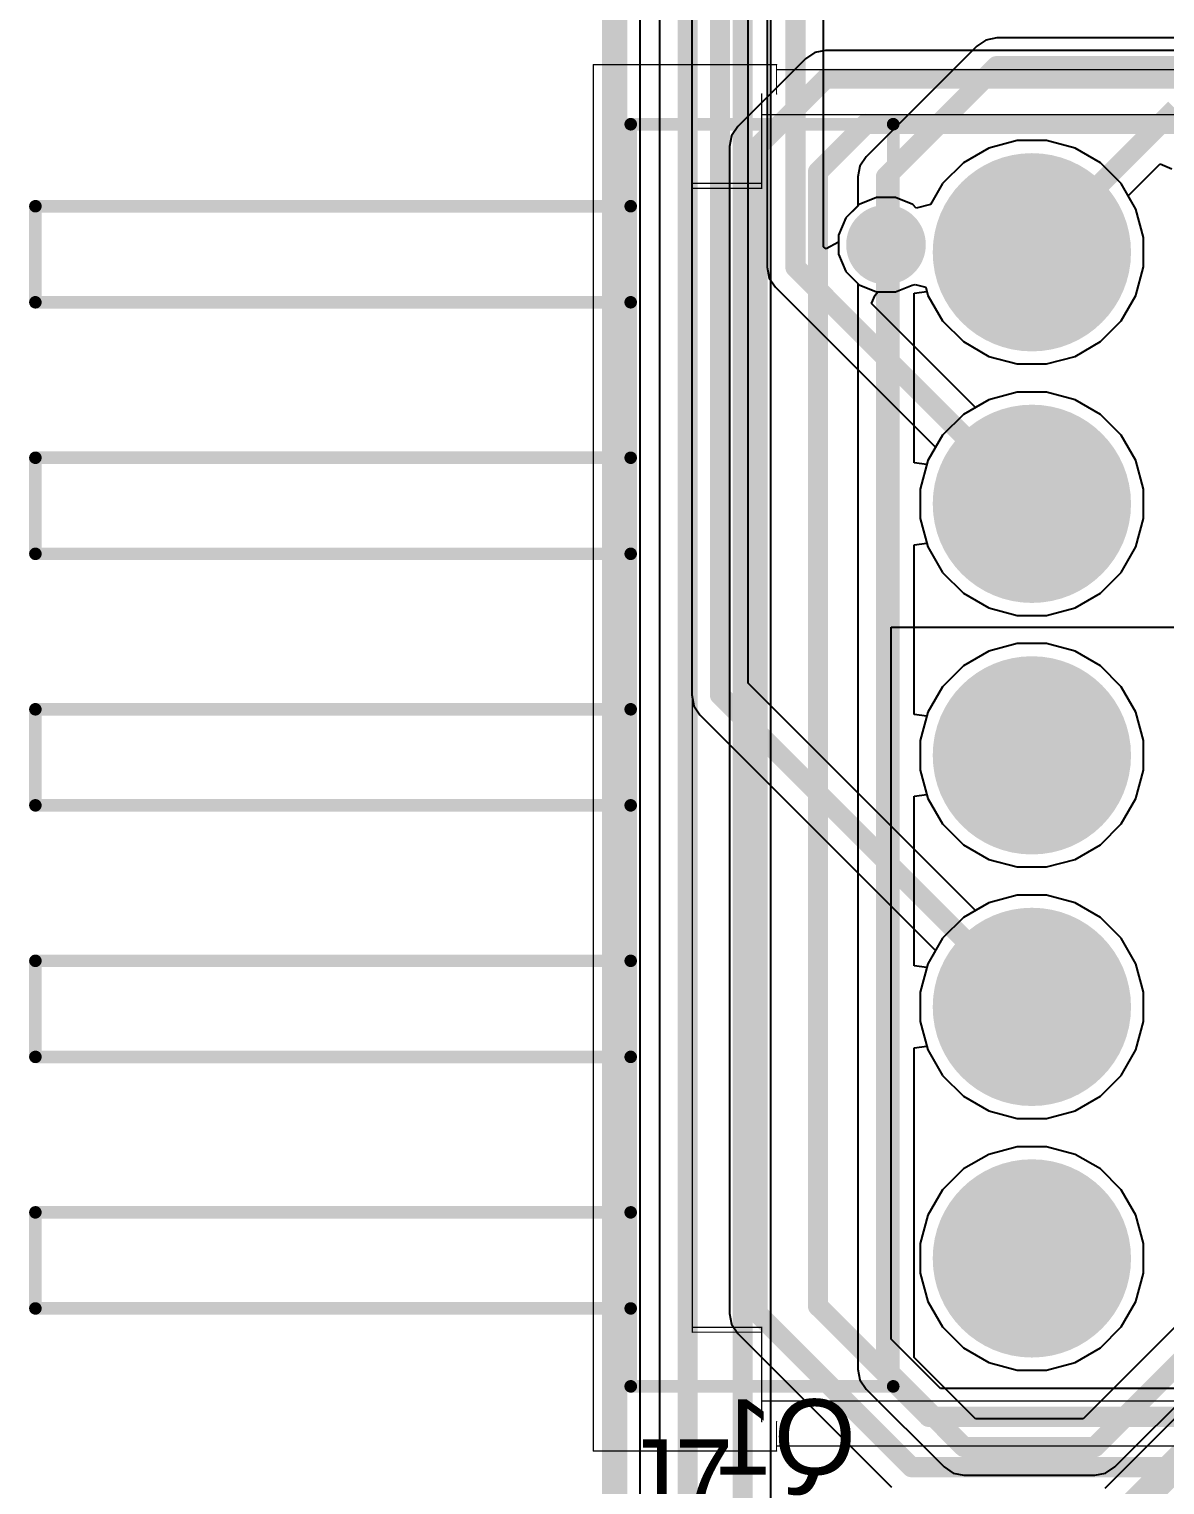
# Model space of a CAD drawing. Header units: inches. Extents: x 90 to 149.8, y 48.7 to 115.2.
# Drawn here: x 90.03 to 101.49, y 68.99 to 83.69 of the extents above; entities that cross this region are included whole.
import ezdxf

# ---------------------------------------------------------------- set-up
doc = ezdxf.new("R2010")
doc.units = ezdxf.units.IN
for name, color, linetype in [('Board_Outline', 56, 'Continuous'), ('Bottom Layer', 5, 'Continuous'), ('Bottom Overlay', 54, 'Continuous'), ('Bottom Solder', 6, 'Continuous'), ('Layer 1', 16, 'Continuous'), ('Layer 2', 76, 'Continuous'), ('Mechanical 2', 216, 'Continuous'), ('Multi-Layer', 9, 'Continuous'), ('Pad Holes', 156, 'Continuous'), ('Top Layer', 1, 'Continuous'), ('Top Overlay', 2, 'Continuous'), ('Top Solder', 216, 'Continuous'), ('Via Holes', 16, 'Continuous')]:
    doc.layers.add(name, color=color, linetype=linetype)
doc.styles.add('Arial', font='', dxfattribs={"height": 0.2})
doc.styles.get('Arial').set_extended_font_data('Arial')

msp = doc.modelspace()

# ---------------------------------------------------------------- hatches: boundary and pattern name
at = {"layer": 'Bottom Layer'}
h = msp.add_hatch(color=5, dxfattribs=at)
edge = h.paths.add_edge_path()
edge.add_arc((100.152, 81.432), 0.95, 0, 360)
h = msp.add_hatch(color=5, dxfattribs=at)
edge = h.paths.add_edge_path()
edge.add_arc((98.679, 81.509), 0.3, 0, 360)
h = msp.add_hatch(color=5, dxfattribs=at)
edge = h.paths.add_edge_path()
edge.add_arc((100.152, 78.892), 0.95, 0, 360)
h = msp.add_hatch(color=5, dxfattribs=at)
edge = h.paths.add_edge_path()
edge.add_arc((100.152, 76.352), 0.95, 0, 360)
h = msp.add_hatch(color=5, dxfattribs=at)
edge = h.paths.add_edge_path()
edge.add_arc((100.152, 73.812), 0.95, 0, 360)
h = msp.add_hatch(color=5, dxfattribs=at)
edge = h.paths.add_edge_path()
edge.add_arc((100.152, 71.272), 0.95, 0, 360)
at = {"layer": 'Bottom Solder'}
h = msp.add_hatch(color=6, dxfattribs=at)
edge = h.paths.add_edge_path()
edge.add_arc((100.152, 81.432), 1.001, 0, 360)
h = msp.add_hatch(color=6, dxfattribs=at)
edge = h.paths.add_edge_path()
edge.add_arc((98.679, 81.509), 0.402, 0, 360)
h = msp.add_hatch(color=6, dxfattribs=at)
edge = h.paths.add_edge_path()
edge.add_arc((100.152, 78.892), 1.001, 0, 360)
h = msp.add_hatch(color=6, dxfattribs=at)
edge = h.paths.add_edge_path()
edge.add_arc((100.152, 76.352), 1.001, 0, 360)
h = msp.add_hatch(color=6, dxfattribs=at)
edge = h.paths.add_edge_path()
edge.add_arc((100.152, 73.812), 1.001, 0, 360)
h = msp.add_hatch(color=6, dxfattribs=at)
edge = h.paths.add_edge_path()
edge.add_arc((100.152, 71.272), 1.001, 0, 360)
at = {"layer": 'Layer 1'}
h = msp.add_hatch(color=16, dxfattribs=at)
edge = h.paths.add_edge_path()
edge.add_arc((100.152, 81.432), 0.95, 0, 360)
h = msp.add_hatch(color=16, dxfattribs=at)
edge = h.paths.add_edge_path()
edge.add_arc((98.679, 81.509), 0.3, 0, 360)
h = msp.add_hatch(color=16, dxfattribs=at)
edge = h.paths.add_edge_path()
edge.add_arc((100.152, 78.892), 0.95, 0, 360)
h = msp.add_hatch(color=16, dxfattribs=at)
edge = h.paths.add_edge_path()
edge.add_arc((100.152, 76.352), 0.95, 0, 360)
h = msp.add_hatch(color=16, dxfattribs=at)
edge = h.paths.add_edge_path()
edge.add_arc((100.152, 73.812), 0.95, 0, 360)
h = msp.add_hatch(color=16, dxfattribs=at)
edge = h.paths.add_edge_path()
edge.add_arc((100.152, 71.272), 0.95, 0, 360)
at = {"layer": 'Layer 2'}
h = msp.add_hatch(color=76, dxfattribs=at)
edge = h.paths.add_edge_path()
edge.add_arc((100.152, 81.432), 0.95, 0, 360)
h = msp.add_hatch(color=76, dxfattribs=at)
edge = h.paths.add_edge_path()
edge.add_arc((98.679, 81.509), 0.3, 0, 360)
h = msp.add_hatch(color=76, dxfattribs=at)
edge = h.paths.add_edge_path()
edge.add_arc((100.152, 78.892), 0.95, 0, 360)
h = msp.add_hatch(color=76, dxfattribs=at)
edge = h.paths.add_edge_path()
edge.add_arc((100.152, 76.352), 0.95, 0, 360)
h = msp.add_hatch(color=76, dxfattribs=at)
edge = h.paths.add_edge_path()
edge.add_arc((100.152, 73.812), 0.95, 0, 360)
h = msp.add_hatch(color=76, dxfattribs=at)
edge = h.paths.add_edge_path()
edge.add_arc((100.152, 71.272), 0.95, 0, 360)
at = {"layer": 'Multi-Layer'}
h = msp.add_hatch(color=9, dxfattribs=at)
edge = h.paths.add_edge_path()
edge.add_arc((100.152, 81.432), 0.95, 0, 360)
h = msp.add_hatch(color=9, dxfattribs=at)
edge = h.paths.add_edge_path()
edge.add_arc((100.152, 78.892), 0.95, 0, 360)
h = msp.add_hatch(color=9, dxfattribs=at)
edge = h.paths.add_edge_path()
edge.add_arc((100.152, 76.352), 0.95, 0, 360)
h = msp.add_hatch(color=9, dxfattribs=at)
edge = h.paths.add_edge_path()
edge.add_arc((100.152, 73.812), 0.95, 0, 360)
h = msp.add_hatch(color=9, dxfattribs=at)
edge = h.paths.add_edge_path()
edge.add_arc((100.152, 71.272), 0.95, 0, 360)
at = {"layer": 'Pad Holes'}
h = msp.add_hatch(color=7, dxfattribs=at)
edge = h.paths.add_edge_path()
edge.add_arc((100.152, 81.432), 0.515, 0, 360)
h = msp.add_hatch(color=7, dxfattribs=at)
edge = h.paths.add_edge_path()
edge.add_arc((100.152, 78.892), 0.515, 0, 360)
h = msp.add_hatch(color=7, dxfattribs=at)
edge = h.paths.add_edge_path()
edge.add_arc((100.152, 76.352), 0.515, 0, 360)
h = msp.add_hatch(color=7, dxfattribs=at)
edge = h.paths.add_edge_path()
edge.add_arc((100.152, 73.812), 0.515, 0, 360)
h = msp.add_hatch(color=7, dxfattribs=at)
edge = h.paths.add_edge_path()
edge.add_arc((100.152, 71.272), 0.515, 0, 360)
at = {"layer": 'Top Layer'}
h = msp.add_hatch(color=1, dxfattribs=at)
edge = h.paths.add_edge_path()
edge.add_arc((100.152, 81.432), 0.95, 0, 360)
h = msp.add_hatch(color=1, dxfattribs=at)
edge = h.paths.add_edge_path()
edge.add_arc((98.679, 81.509), 0.3, 0, 360)
h = msp.add_hatch(color=1, dxfattribs=at)
edge = h.paths.add_edge_path()
edge.add_arc((100.152, 78.892), 0.95, 0, 360)
h = msp.add_hatch(color=1, dxfattribs=at)
edge = h.paths.add_edge_path()
edge.add_arc((100.152, 76.352), 0.95, 0, 360)
h = msp.add_hatch(color=1, dxfattribs=at)
edge = h.paths.add_edge_path()
edge.add_arc((100.152, 73.812), 0.95, 0, 360)
h = msp.add_hatch(color=1, dxfattribs=at)
edge = h.paths.add_edge_path()
edge.add_arc((100.152, 71.272), 0.95, 0, 360)
at = {"layer": 'Top Solder'}
h = msp.add_hatch(color=216, dxfattribs=at)
edge = h.paths.add_edge_path()
edge.add_arc((100.152, 81.432), 1.001, 0, 360)
h = msp.add_hatch(color=216, dxfattribs=at)
edge = h.paths.add_edge_path()
edge.add_arc((98.679, 81.509), 0.402, 0, 360)
h = msp.add_hatch(color=216, dxfattribs=at)
edge = h.paths.add_edge_path()
edge.add_arc((100.152, 78.892), 1.001, 0, 360)
h = msp.add_hatch(color=216, dxfattribs=at)
edge = h.paths.add_edge_path()
edge.add_arc((100.152, 76.352), 1.001, 0, 360)
h = msp.add_hatch(color=216, dxfattribs=at)
edge = h.paths.add_edge_path()
edge.add_arc((100.152, 73.812), 1.001, 0, 360)
h = msp.add_hatch(color=216, dxfattribs=at)
edge = h.paths.add_edge_path()
edge.add_arc((100.152, 71.272), 1.001, 0, 360)
at = {"layer": 'Via Holes'}
h = msp.add_hatch(color=7, dxfattribs=at)
edge = h.paths.add_edge_path()
edge.add_arc((98.679, 81.509), 0.15, 0, 360)

# ---------------------------------------------------------------- linework, layer by layer
at = {"layer": 'Board_Outline', "const_width": 0.254}
msp.add_lwpolyline([(95.939, 48.827), (95.939, 98.827)], dxfattribs=at)
at = {"layer": 'Bottom Layer'}
for p, q in [((96.198, 67.832), (96.198, 98.568)), ((99.717, 82.483), (99.46, 82.335)), ((100.004, 82.56), (99.717, 82.483)), ((100.301, 82.56), (100.004, 82.56)), ((100.588, 82.483), (100.301, 82.56)), ((100.845, 82.335), (100.588, 82.483)), ((99.46, 82.335), (99.25, 82.125)), ((101.055, 82.125), (100.845, 82.335)), ((99.25, 82.125), (99.128, 81.915)), ((101.203, 81.868), (101.055, 82.125)), ((98.408, 81.914), (98.274, 81.779)), ((98.584, 81.986), (98.408, 81.914)), ((98.774, 81.986), (98.584, 81.986)), ((98.95, 81.914), (98.774, 81.986)), ((98.984, 81.879), (98.95, 81.914)), ((99.128, 81.915), (98.984, 81.879)), ((98.274, 81.779), (98.201, 81.604)), ((101.28, 81.581), (101.203, 81.868)), ((98.201, 81.604), (98.201, 81.414)), ((101.28, 81.284), (101.28, 81.581)), ((98.201, 81.414), (98.274, 81.238)), ((98.274, 81.238), (98.408, 81.104)), ((101.203, 80.997), (101.28, 81.284)), ((98.408, 81.104), (98.584, 81.031)), ((98.584, 81.031), (98.774, 81.031)), ((98.774, 81.031), (98.942, 81.1)), ((98.942, 81.1), (98.973, 81.106)), ((98.973, 81.106), (99.08, 81.078)), ((99.08, 81.078), (99.101, 80.997)), ((99.101, 80.997), (99.25, 80.74)), ((101.055, 80.74), (101.203, 80.997)), ((99.25, 80.74), (99.46, 80.53)), ((100.845, 80.53), (101.055, 80.74)), ((99.46, 80.53), (99.717, 80.381)), ((100.588, 80.381), (100.845, 80.53)), ((99.717, 80.381), (100.004, 80.305)), ((100.004, 80.305), (100.301, 80.305)), ((100.301, 80.305), (100.588, 80.381)), ((100.004, 80.02), (99.717, 79.943)), ((100.301, 80.02), (100.004, 80.02)), ((100.588, 79.943), (100.301, 80.02)), ((99.717, 79.943), (99.46, 79.795)), ((100.845, 79.795), (100.588, 79.943)), ((99.46, 79.795), (99.25, 79.585)), ((101.055, 79.585), (100.845, 79.795)), ((99.25, 79.585), (99.101, 79.328)), ((101.203, 79.328), (101.055, 79.585)), ((99.101, 79.328), (99.024, 79.041)), ((101.28, 79.041), (101.203, 79.328)), ((99.024, 79.041), (99.024, 78.744)), ((101.28, 78.744), (101.28, 79.041)), ((99.024, 78.744), (99.101, 78.457)), ((101.203, 78.457), (101.28, 78.744)), ((99.101, 78.457), (99.25, 78.2)), ((101.055, 78.2), (101.203, 78.457)), ((99.25, 78.2), (99.46, 77.99)), ((100.845, 77.99), (101.055, 78.2)), ((99.46, 77.99), (99.717, 77.841)), ((100.588, 77.841), (100.845, 77.99)), ((99.717, 77.841), (100.004, 77.765)), ((100.004, 77.765), (100.301, 77.765)), ((100.301, 77.765), (100.588, 77.841)), ((100.004, 77.48), (99.717, 77.403)), ((100.301, 77.48), (100.004, 77.48)), ((100.588, 77.403), (100.301, 77.48)), ((99.717, 77.403), (99.46, 77.255)), ((100.845, 77.255), (100.588, 77.403)), ((99.46, 77.255), (99.25, 77.045)), ((101.055, 77.045), (100.845, 77.255)), ((99.25, 77.045), (99.101, 76.788)), ((101.203, 76.788), (101.055, 77.045)), ((99.101, 76.788), (99.024, 76.501)), ((101.28, 76.501), (101.203, 76.788)), ((99.024, 76.501), (99.024, 76.204)), ((101.28, 76.204), (101.28, 76.501)), ((99.024, 76.204), (99.101, 75.917)), ((101.203, 75.917), (101.28, 76.204)), ((99.101, 75.917), (99.25, 75.66)), ((101.055, 75.66), (101.203, 75.917)), ((99.25, 75.66), (99.46, 75.45)), ((100.845, 75.45), (101.055, 75.66)), ((99.46, 75.45), (99.717, 75.301)), ((100.588, 75.301), (100.845, 75.45)), ((99.717, 75.301), (100.004, 75.225)), ((100.301, 75.225), (100.588, 75.301)), ((100.004, 75.225), (100.301, 75.225)), ((99.717, 74.863), (99.46, 74.715)), ((100.004, 74.94), (99.717, 74.863)), ((100.301, 74.94), (100.004, 74.94)), ((100.588, 74.863), (100.301, 74.94)), ((100.845, 74.715), (100.588, 74.863)), ((99.46, 74.715), (99.25, 74.505)), ((101.055, 74.505), (100.845, 74.715)), ((99.25, 74.505), (99.101, 74.248)), ((101.203, 74.248), (101.055, 74.505)), ((99.101, 74.248), (99.024, 73.961)), ((101.28, 73.961), (101.203, 74.248)), ((99.024, 73.961), (99.024, 73.664)), ((101.28, 73.664), (101.28, 73.961)), ((99.024, 73.664), (99.101, 73.377)), ((101.203, 73.377), (101.28, 73.664)), ((99.101, 73.377), (99.25, 73.12)), ((101.055, 73.12), (101.203, 73.377)), ((99.25, 73.12), (99.46, 72.91)), ((100.845, 72.91), (101.055, 73.12)), ((99.46, 72.91), (99.717, 72.761)), ((100.588, 72.761), (100.845, 72.91)), ((99.717, 72.761), (100.004, 72.685)), ((100.004, 72.685), (100.301, 72.685)), ((100.301, 72.685), (100.588, 72.761))]:
    msp.add_line(p, q, dxfattribs=at)
at = {"layer": 'Layer 1'}
for p, q in [((96.198, 49.086), (96.198, 90.441)), ((96.392, 85.4), (96.392, 65.471)), ((97.516, 66.323), (97.516, 84.921)), ((99.717, 82.483), (99.46, 82.335)), ((100.004, 82.56), (99.717, 82.483)), ((100.301, 82.56), (100.004, 82.56)), ((100.588, 82.483), (100.301, 82.56)), ((100.845, 82.335), (100.588, 82.483)), ((99.46, 82.335), (99.25, 82.125)), ((101.055, 82.125), (100.845, 82.335)), ((99.25, 82.125), (99.128, 81.915)), ((101.203, 81.868), (101.055, 82.125)), ((98.408, 81.914), (98.274, 81.779)), ((98.584, 81.986), (98.408, 81.914)), ((98.774, 81.986), (98.584, 81.986)), ((98.95, 81.914), (98.774, 81.986)), ((98.984, 81.879), (98.95, 81.914)), ((99.128, 81.915), (98.984, 81.879)), ((98.274, 81.779), (98.201, 81.604)), ((101.28, 81.581), (101.203, 81.868)), ((98.201, 81.604), (98.201, 81.414)), ((101.28, 81.284), (101.28, 81.581)), ((98.201, 81.414), (98.274, 81.238)), ((98.274, 81.238), (98.394, 81.118)), ((101.203, 80.997), (101.28, 81.284)), ((98.394, 81.118), (98.394, 70.155)), ((98.964, 81.019), (99.091, 81.036)), ((98.964, 79.306), (98.964, 81.019)), ((99.091, 81.036), (99.101, 80.997)), ((99.101, 80.997), (99.25, 80.74)), ((101.055, 80.74), (101.203, 80.997)), ((99.25, 80.74), (99.46, 80.53)), ((100.845, 80.53), (101.055, 80.74)), ((99.46, 80.53), (99.717, 80.381)), ((100.588, 80.381), (100.845, 80.53)), ((99.717, 80.381), (100.004, 80.305)), ((100.004, 80.305), (100.301, 80.305)), ((100.301, 80.305), (100.588, 80.381)), ((100.004, 80.02), (99.717, 79.943)), ((100.301, 80.02), (100.004, 80.02)), ((100.588, 79.943), (100.301, 80.02)), ((99.717, 79.943), (99.46, 79.795)), ((100.845, 79.795), (100.588, 79.943)), ((99.46, 79.795), (99.25, 79.585)), ((101.055, 79.585), (100.845, 79.795)), ((99.25, 79.585), (99.101, 79.328)), ((101.203, 79.328), (101.055, 79.585)), ((99.091, 79.289), (98.964, 79.306)), ((99.101, 79.328), (99.091, 79.289)), ((101.28, 79.041), (101.203, 79.328)), ((101.28, 78.744), (101.28, 79.041)), ((101.203, 78.457), (101.28, 78.744)), ((98.964, 78.479), (99.091, 78.496)), ((98.964, 76.766), (98.964, 78.479)), ((99.091, 78.496), (99.101, 78.457)), ((99.101, 78.457), (99.25, 78.2)), ((101.055, 78.2), (101.203, 78.457)), ((99.25, 78.2), (99.46, 77.99)), ((100.845, 77.99), (101.055, 78.2)), ((99.46, 77.99), (99.717, 77.841)), ((100.588, 77.841), (100.845, 77.99)), ((99.717, 77.841), (100.004, 77.765)), ((100.004, 77.765), (100.301, 77.765)), ((100.301, 77.765), (100.588, 77.841)), ((100.004, 77.48), (99.717, 77.403)), ((100.301, 77.48), (100.004, 77.48)), ((100.588, 77.403), (100.301, 77.48)), ((99.717, 77.403), (99.46, 77.255)), ((100.845, 77.255), (100.588, 77.403)), ((99.46, 77.255), (99.25, 77.045)), ((101.055, 77.045), (100.845, 77.255)), ((99.25, 77.045), (99.101, 76.788)), ((101.203, 76.788), (101.055, 77.045)), ((99.091, 76.749), (98.964, 76.766)), ((99.101, 76.788), (99.091, 76.749)), ((101.28, 76.501), (101.203, 76.788)), ((101.28, 76.204), (101.28, 76.501)), ((101.203, 75.917), (101.28, 76.204)), ((98.964, 75.939), (99.091, 75.956)), ((98.964, 74.226), (98.964, 75.939)), ((99.091, 75.956), (99.101, 75.917)), ((99.101, 75.917), (99.25, 75.66)), ((101.055, 75.66), (101.203, 75.917)), ((99.25, 75.66), (99.46, 75.45)), ((100.845, 75.45), (101.055, 75.66)), ((99.46, 75.45), (99.717, 75.301)), ((100.588, 75.301), (100.845, 75.45)), ((99.717, 75.301), (100.004, 75.225)), ((100.301, 75.225), (100.588, 75.301)), ((100.004, 75.225), (100.301, 75.225)), ((99.717, 74.863), (99.46, 74.715)), ((100.004, 74.94), (99.717, 74.863)), ((100.301, 74.94), (100.004, 74.94)), ((100.588, 74.863), (100.301, 74.94)), ((100.845, 74.715), (100.588, 74.863)), ((99.46, 74.715), (99.25, 74.505)), ((101.055, 74.505), (100.845, 74.715)), ((99.25, 74.505), (99.101, 74.248)), ((101.203, 74.248), (101.055, 74.505)), ((99.101, 74.248), (99.091, 74.209)), ((101.28, 73.961), (101.203, 74.248)), ((99.091, 74.209), (98.964, 74.226)), ((101.28, 73.664), (101.28, 73.961)), ((101.203, 73.377), (101.28, 73.664)), ((98.964, 73.399), (99.091, 73.416)), ((98.964, 70.273), (98.964, 73.399)), ((99.091, 73.416), (99.101, 73.377)), ((99.101, 73.377), (99.25, 73.12)), ((101.055, 73.12), (101.203, 73.377)), ((99.25, 73.12), (99.46, 72.91)), ((100.845, 72.91), (101.055, 73.12)), ((99.46, 72.91), (99.717, 72.761)), ((100.588, 72.761), (100.845, 72.91)), ((99.717, 72.761), (100.004, 72.685)), ((100.004, 72.685), (100.301, 72.685)), ((100.301, 72.685), (100.588, 72.761)), ((101.719, 70.702), (100.669, 69.652)), ((99.584, 69.652), (98.964, 70.273)), ((100.989, 69.166), (102.122, 70.299)), ((98.394, 70.155), (98.394, 70.155)), ((98.394, 70.155), (98.416, 70.046)), ((98.416, 70.046), (98.478, 69.953)), ((98.478, 69.953), (99.265, 69.166)), ((100.669, 69.652), (99.584, 69.652)), ((99.265, 69.166), (99.265, 69.166)), ((99.265, 69.166), (99.357, 69.104)), ((99.357, 69.104), (99.466, 69.083)), ((100.787, 69.083), (100.896, 69.104)), ((100.896, 69.104), (100.989, 69.166)), ((99.466, 69.083), (100.787, 69.083)), ((100.787, 69.083), (100.787, 69.083))]:
    msp.add_line(p, q, dxfattribs=at)
at = {"layer": 'Layer 1', "const_width": 0.203}
for points in [[(96.677, 65.471), (96.677, 85.4)], [(97.231, 65.913), (97.231, 85.039)], [(98.679, 70.155), (98.679, 81.509)], [(100.787, 69.367), (102.692, 71.272)], [(98.679, 70.155), (99.466, 69.367)], [(99.466, 69.367), (100.787, 69.367)]]:
    msp.add_lwpolyline(points, dxfattribs=at)
at = {"layer": 'Layer 1', "const_width": 0.102}
for points in [[(98.628, 81.509, 1), (98.73, 81.509, 1)], [(98.628, 70.155, 1), (98.73, 70.155, 1)], [(98.628, 70.155, 1), (98.73, 70.155, 1)], [(99.416, 69.367, 1), (99.517, 69.367, 1)], [(99.416, 69.367, 1), (99.517, 69.367, 1)], [(100.736, 69.367, 1), (100.838, 69.367, 1)], [(100.736, 69.367, 1), (100.838, 69.367, 1)]]:
    msp.add_lwpolyline(points, format="xyb", close=True, dxfattribs=at)
at = {"layer": 'Layer 2'}
for p, q in [((96.198, 49.086), (96.198, 98.568)), ((97.868, 83.386), (97.182, 82.701)), ((97.96, 83.448), (97.868, 83.386)), ((97.868, 83.386), (97.868, 83.386)), ((98.069, 83.47), (97.96, 83.448)), ((102.752, 83.47), (98.069, 83.47)), ((98.069, 83.47), (98.069, 83.47)), ((97.182, 82.701), (97.12, 82.608)), ((97.12, 82.608), (97.099, 82.499)), ((97.099, 82.499), (97.099, 82.499)), ((97.099, 82.499), (97.099, 70.717)), ((98.73, 70.456), (98.73, 77.648)), ((98.73, 77.648), (106.205, 77.648)), ((99.717, 74.863), (99.46, 74.715)), ((100.004, 74.94), (99.717, 74.863)), ((100.301, 74.94), (100.004, 74.94)), ((100.588, 74.863), (100.301, 74.94)), ((100.845, 74.715), (100.588, 74.863)), ((99.46, 74.715), (99.25, 74.505)), ((101.055, 74.505), (100.845, 74.715)), ((99.25, 74.505), (99.101, 74.248)), ((101.203, 74.248), (101.055, 74.505)), ((99.101, 74.248), (99.024, 73.961)), ((101.28, 73.961), (101.203, 74.248)), ((99.024, 73.961), (99.024, 73.664)), ((101.28, 73.664), (101.28, 73.961)), ((99.024, 73.664), (99.101, 73.377)), ((101.203, 73.377), (101.28, 73.664)), ((99.101, 73.377), (99.25, 73.12)), ((101.055, 73.12), (101.203, 73.377)), ((99.25, 73.12), (99.46, 72.91)), ((100.845, 72.91), (101.055, 73.12)), ((99.46, 72.91), (99.717, 72.761)), ((100.588, 72.761), (100.845, 72.91)), ((99.717, 72.761), (100.004, 72.685)), ((100.004, 72.685), (100.301, 72.685)), ((100.301, 72.685), (100.588, 72.761)), ((100.004, 72.4), (99.717, 72.323)), ((100.301, 72.4), (100.004, 72.4)), ((100.588, 72.323), (100.301, 72.4)), ((99.717, 72.323), (99.46, 72.175)), ((100.845, 72.175), (100.588, 72.323)), ((99.46, 72.175), (99.25, 71.965)), ((101.055, 71.965), (100.845, 72.175)), ((99.25, 71.965), (99.101, 71.708)), ((101.203, 71.708), (101.055, 71.965)), ((99.101, 71.708), (99.024, 71.421)), ((101.28, 71.421), (101.203, 71.708)), ((99.024, 71.421), (99.024, 71.124)), ((101.28, 71.124), (101.28, 71.421)), ((99.024, 71.124), (99.101, 70.837)), ((101.203, 70.837), (101.28, 71.124)), ((97.099, 70.717), (97.099, 70.717)), ((97.099, 70.717), (97.12, 70.608)), ((99.101, 70.837), (99.25, 70.58)), ((101.055, 70.58), (101.203, 70.837)), ((97.12, 70.608), (97.182, 70.515)), ((99.25, 70.58), (99.46, 70.37)), ((100.845, 70.37), (101.055, 70.58)), ((97.182, 70.515), (98.735, 68.963)), ((99.229, 69.957), (98.73, 70.456)), ((99.46, 70.37), (99.717, 70.221)), ((100.588, 70.221), (100.845, 70.37)), ((99.717, 70.221), (100.004, 70.145)), ((100.004, 70.145), (100.301, 70.145)), ((100.301, 70.145), (100.588, 70.221)), ((111.07, 69.957), (99.229, 69.957))]:
    msp.add_line(p, q, dxfattribs=at)
at = {"layer": 'Layer 2', "const_width": 0.203}
for points in [[(97.384, 82.499), (98.069, 83.185)], [(98.069, 83.185), (102.87, 83.185)], [(97.993, 82.245), (98.476, 82.728)], [(98.476, 82.728), (103.788, 82.728)], [(97.384, 70.717), (97.384, 82.499)], [(97.993, 70.79), (97.993, 82.245)], [(97.993, 70.79), (99.111, 69.672)], [(97.384, 70.717), (98.936, 69.164)], [(99.111, 69.672), (111.227, 69.672)], [(98.936, 69.164), (111.023, 69.164)]]:
    msp.add_lwpolyline(points, dxfattribs=at)
at = {"layer": 'Layer 2', "const_width": 0.102}
for points in [[(98.019, 83.185, 1), (98.12, 83.185, 1)], [(98.019, 83.185, 1), (98.12, 83.185, 1)], [(98.425, 82.728, 1), (98.527, 82.728, 1)], [(98.425, 82.728, 1), (98.527, 82.728, 1)], [(97.333, 82.499, 1), (97.434, 82.499, 1)], [(97.333, 82.499, 1), (97.434, 82.499, 1)], [(97.942, 82.245, 1), (98.044, 82.245, 1)], [(97.942, 82.245, 1), (98.044, 82.245, 1)], [(97.942, 70.79, 1), (98.044, 70.79, 1)], [(97.942, 70.79, 1), (98.044, 70.79, 1)], [(97.333, 70.717, 1), (97.434, 70.717, 1)], [(97.333, 70.717, 1), (97.434, 70.717, 1)], [(99.06, 69.672, 1), (99.162, 69.672, 1)], [(99.06, 69.672, 1), (99.162, 69.672, 1)], [(98.886, 69.164, 1), (98.987, 69.164, 1)], [(98.886, 69.164, 1), (98.987, 69.164, 1)]]:
    msp.add_lwpolyline(points, format="xyb", close=True, dxfattribs=at)
at = {"layer": 'Mechanical 2', "const_width": 0.0127}
for points in [[(95.724, 83.327), (97.574, 83.327)], [(95.724, 69.327), (95.724, 83.327)], [(97.574, 83.031), (97.574, 83.327)], [(97.574, 83.277), (108.024, 83.277)], [(97.424, 82.077), (97.424, 83.031)], [(97.424, 82.822), (108.474, 82.822)], [(96.724, 82.127), (97.424, 82.127)], [(96.724, 70.527), (96.724, 82.127)], [(96.724, 82.077), (97.424, 82.077)], [(96.724, 70.577), (97.424, 70.577)], [(97.424, 69.623), (97.424, 70.577)], [(96.724, 70.527), (97.424, 70.527)], [(97.424, 69.832), (108.474, 69.832)], [(97.574, 69.327), (97.574, 69.623)], [(95.724, 69.327), (97.574, 69.327)], [(97.574, 69.377), (108.024, 69.377)]]:
    msp.add_lwpolyline(points, dxfattribs=at)
at = {"layer": 'Mechanical 2', "const_width": 0.00635}
for points in [[(95.721, 83.327, 1), (95.728, 83.327, 1)], [(95.721, 83.327, 1), (95.728, 83.327, 1)], [(97.571, 83.327, 1), (97.578, 83.327, 1)], [(97.571, 83.327, 1), (97.578, 83.327, 1)], [(97.571, 83.277, 1), (97.578, 83.277, 1)], [(97.421, 83.031, 1), (97.428, 83.031, 1)], [(97.571, 83.031, 1), (97.578, 83.031, 1)], [(97.421, 82.822, 1), (97.428, 82.822, 1)], [(96.721, 82.127, 1), (96.728, 82.127, 1)], [(96.721, 82.127, 1), (96.728, 82.127, 1)], [(96.721, 82.077, 1), (96.728, 82.077, 1)], [(97.421, 82.127, 1), (97.428, 82.127, 1)], [(97.421, 82.077, 1), (97.428, 82.077, 1)], [(97.421, 82.077, 1), (97.428, 82.077, 1)], [(96.721, 70.577, 1), (96.728, 70.577, 1)], [(97.421, 70.577, 1), (97.428, 70.577, 1)], [(97.421, 70.577, 1), (97.428, 70.577, 1)], [(96.721, 70.527, 1), (96.728, 70.527, 1)], [(96.721, 70.527, 1), (96.728, 70.527, 1)], [(97.421, 70.527, 1), (97.428, 70.527, 1)], [(97.421, 69.832, 1), (97.428, 69.832, 1)], [(97.421, 69.623, 1), (97.428, 69.623, 1)], [(97.571, 69.623, 1), (97.578, 69.623, 1)], [(95.721, 69.327, 1), (95.728, 69.327, 1)], [(95.721, 69.327, 1), (95.728, 69.327, 1)], [(97.571, 69.377, 1), (97.578, 69.377, 1)], [(97.571, 69.327, 1), (97.578, 69.327, 1)], [(97.571, 69.327, 1), (97.578, 69.327, 1)]]:
    msp.add_lwpolyline(points, format="xyb", close=True, dxfattribs=at)
at = {"layer": 'Top Layer'}
for p, q in [((96.198, 49.086), (96.198, 90.797)), ((96.718, 85.827), (96.718, 76.962)), ((97.287, 77.08), (97.287, 85.702)), ((97.48, 85.7), (97.48, 81.28)), ((98.049, 81.486), (98.049, 85.582)), ((99.595, 83.513), (98.478, 82.396)), ((99.688, 83.575), (99.595, 83.513)), ((99.797, 83.597), (99.688, 83.575)), ((103.759, 83.597), (99.797, 83.597)), ((99.797, 83.597), (99.797, 83.597)), ((98.478, 82.396), (98.416, 82.303)), ((101.125, 82.003), (101.447, 82.324)), ((101.447, 82.324), (101.564, 82.276)), ((98.416, 82.303), (98.394, 82.194)), ((98.394, 82.194), (98.394, 82.194)), ((98.394, 82.194), (98.394, 81.899)), ((98.394, 81.899), (98.274, 81.779)), ((101.203, 81.868), (101.125, 82.003)), ((98.274, 81.779), (98.201, 81.604)), ((101.28, 81.581), (101.203, 81.868)), ((98.201, 81.604), (98.201, 81.533)), ((98.074, 81.468), (98.049, 81.486)), ((98.201, 81.533), (98.074, 81.468)), ((101.28, 81.284), (101.28, 81.581)), ((97.48, 81.28), (97.48, 81.28)), ((97.48, 81.28), (97.501, 81.171)), ((97.501, 81.171), (97.563, 81.079)), ((101.203, 80.997), (101.28, 81.284)), ((97.563, 81.079), (99.179, 79.463)), ((98.533, 80.914), (98.57, 80.999)), ((98.57, 80.999), (98.596, 81.031)), ((98.596, 81.031), (98.774, 81.031)), ((98.774, 81.031), (98.942, 81.1)), ((98.942, 81.1), (98.973, 81.106)), ((98.973, 81.106), (99.08, 81.078)), ((99.08, 81.078), (99.101, 80.997)), ((99.582, 79.865), (98.533, 80.914)), ((99.101, 80.997), (99.25, 80.74)), ((101.055, 80.74), (101.203, 80.997)), ((99.25, 80.74), (99.46, 80.53)), ((100.845, 80.53), (101.055, 80.74)), ((99.46, 80.53), (99.717, 80.381)), ((100.588, 80.381), (100.845, 80.53)), ((99.717, 80.381), (100.004, 80.305)), ((100.004, 80.305), (100.301, 80.305)), ((100.301, 80.305), (100.588, 80.381)), ((100.004, 80.02), (99.717, 79.943)), ((100.301, 80.02), (100.004, 80.02)), ((100.588, 79.943), (100.301, 80.02)), ((99.717, 79.943), (99.582, 79.865)), ((100.845, 79.795), (100.588, 79.943)), ((101.055, 79.585), (100.845, 79.795)), ((101.203, 79.328), (101.055, 79.585)), ((99.179, 79.463), (99.101, 79.328)), ((99.101, 79.328), (99.024, 79.041)), ((101.28, 79.041), (101.203, 79.328)), ((99.024, 79.041), (99.024, 78.744)), ((101.28, 78.744), (101.28, 79.041)), ((99.024, 78.744), (99.101, 78.457)), ((101.203, 78.457), (101.28, 78.744)), ((99.101, 78.457), (99.25, 78.2)), ((101.055, 78.2), (101.203, 78.457)), ((99.25, 78.2), (99.46, 77.99)), ((100.845, 77.99), (101.055, 78.2)), ((99.46, 77.99), (99.717, 77.841)), ((100.588, 77.841), (100.845, 77.99)), ((99.717, 77.841), (100.004, 77.765)), ((100.004, 77.765), (100.301, 77.765)), ((100.301, 77.765), (100.588, 77.841)), ((100.004, 77.48), (99.717, 77.403)), ((100.301, 77.48), (100.004, 77.48)), ((100.588, 77.403), (100.301, 77.48)), ((99.717, 77.403), (99.46, 77.255)), ((100.845, 77.255), (100.588, 77.403)), ((99.46, 77.255), (99.25, 77.045)), ((101.055, 77.045), (100.845, 77.255)), ((99.582, 74.785), (97.287, 77.08)), ((99.25, 77.045), (99.101, 76.788)), ((101.203, 76.788), (101.055, 77.045)), ((96.718, 76.962), (96.718, 76.962)), ((96.718, 76.962), (96.739, 76.853)), ((96.739, 76.853), (96.801, 76.761)), ((96.801, 76.761), (99.179, 74.383)), ((99.101, 76.788), (99.024, 76.501)), ((101.28, 76.501), (101.203, 76.788)), ((99.024, 76.501), (99.024, 76.204)), ((101.28, 76.204), (101.28, 76.501)), ((99.024, 76.204), (99.101, 75.917)), ((101.203, 75.917), (101.28, 76.204)), ((99.101, 75.917), (99.25, 75.66)), ((101.055, 75.66), (101.203, 75.917)), ((99.25, 75.66), (99.46, 75.45)), ((100.845, 75.45), (101.055, 75.66)), ((99.46, 75.45), (99.717, 75.301)), ((100.588, 75.301), (100.845, 75.45)), ((99.717, 75.301), (100.004, 75.225)), ((100.301, 75.225), (100.588, 75.301)), ((100.004, 75.225), (100.301, 75.225)), ((99.717, 74.863), (99.582, 74.785)), ((100.004, 74.94), (99.717, 74.863)), ((100.301, 74.94), (100.004, 74.94)), ((100.588, 74.863), (100.301, 74.94)), ((100.845, 74.715), (100.588, 74.863)), ((101.055, 74.505), (100.845, 74.715)), ((101.203, 74.248), (101.055, 74.505)), ((99.101, 74.248), (99.024, 73.961)), ((99.179, 74.383), (99.101, 74.248)), ((101.28, 73.961), (101.203, 74.248)), ((99.024, 73.961), (99.024, 73.664)), ((101.28, 73.664), (101.28, 73.961)), ((99.024, 73.664), (99.101, 73.377)), ((101.203, 73.377), (101.28, 73.664)), ((99.101, 73.377), (99.25, 73.12)), ((101.055, 73.12), (101.203, 73.377)), ((99.25, 73.12), (99.46, 72.91)), ((100.845, 72.91), (101.055, 73.12)), ((99.46, 72.91), (99.717, 72.761)), ((100.588, 72.761), (100.845, 72.91)), ((99.717, 72.761), (100.004, 72.685)), ((100.004, 72.685), (100.301, 72.685)), ((100.301, 72.685), (100.588, 72.761)), ((101.688, 69.75), (100.887, 68.949))]:
    msp.add_line(p, q, dxfattribs=at)
for points, const_width in [([(97.003, 76.962), (97.003, 85.827)], 0.203), ([(97.765, 81.28), (97.765, 85.7)], 0.203), ([(98.679, 82.194), (99.797, 83.312)], 0.203), ([(99.797, 83.312), (103.759, 83.312)], 0.203), ([(100.152, 81.432), (101.6, 82.88)], 0.203), ([(98.679, 81.509), (98.679, 82.194)], 0.203), ([(97.765, 81.28), (100.152, 78.892)], 0.203), ([(97.003, 76.962), (100.152, 73.812)], 0.203), ([(101.125, 68.711), (101.926, 69.512)], 0.305)]:
    msp.add_lwpolyline(points, dxfattribs=dict(at, const_width=const_width))
at = {"layer": 'Top Layer', "const_width": 0.102}
for points in [[(99.746, 83.312, 1), (99.847, 83.312, 1)], [(99.746, 83.312, 1), (99.847, 83.312, 1)], [(98.628, 82.194, 1), (98.73, 82.194, 1)], [(98.628, 82.194, 1), (98.73, 82.194, 1)], [(98.628, 81.509, 1), (98.73, 81.509, 1)], [(100.101, 81.432, 1), (100.203, 81.432, 1)], [(97.714, 81.28, 1), (97.815, 81.28, 1)], [(97.714, 81.28, 1), (97.815, 81.28, 1)], [(100.101, 78.892, 1), (100.203, 78.892, 1)], [(96.952, 76.962, 1), (97.053, 76.962, 1)], [(96.952, 76.962, 1), (97.053, 76.962, 1)], [(100.101, 73.812, 1), (100.203, 73.812, 1)]]:
    msp.add_lwpolyline(points, format="xyb", close=True, dxfattribs=at)
at = {"layer": 'Top Overlay', "const_width": 0.127}
for points in [[(96.102, 82.725), (98.752, 82.725)], [(96.102, 82.725), (96.102, 69.98)], [(98.752, 82.725), (98.752, 69.98)], [(90.092, 81.897), (96.101, 81.897)], [(90.092, 80.927), (90.092, 81.897)], [(90.092, 80.927), (96.101, 80.927)], [(90.092, 79.357), (96.101, 79.357)], [(90.092, 78.387), (90.092, 79.357)], [(90.092, 78.387), (96.101, 78.387)], [(90.092, 76.817), (96.101, 76.817)], [(90.092, 75.847), (90.092, 76.817)], [(90.092, 75.847), (96.101, 75.847)], [(90.092, 74.277), (96.101, 74.277)], [(90.092, 73.307), (90.092, 74.277)], [(90.092, 73.307), (96.101, 73.307)], [(90.092, 71.737), (96.101, 71.737)], [(90.092, 70.767), (90.092, 71.737)], [(90.092, 70.767), (96.101, 70.767)], [(96.102, 69.98), (98.752, 69.98)]]:
    msp.add_lwpolyline(points, dxfattribs=at)
at = {"layer": 'Top Overlay', "const_width": 0.0635}
for points in [[(96.07, 82.725, 1), (96.134, 82.725, 1)], [(96.07, 82.725, 1), (96.134, 82.725, 1)], [(98.72, 82.725, 1), (98.784, 82.725, 1)], [(98.72, 82.725, 1), (98.784, 82.725, 1)], [(90.06, 81.897, 1), (90.123, 81.897, 1)], [(90.06, 81.897, 1), (90.123, 81.897, 1)], [(96.07, 81.897, 1), (96.133, 81.897, 1)], [(90.06, 80.927, 1), (90.123, 80.927, 1)], [(90.06, 80.927, 1), (90.123, 80.927, 1)], [(96.07, 80.927, 1), (96.133, 80.927, 1)], [(90.06, 79.357, 1), (90.123, 79.357, 1)], [(90.06, 79.357, 1), (90.123, 79.357, 1)], [(96.07, 79.357, 1), (96.133, 79.357, 1)], [(90.06, 78.387, 1), (90.123, 78.387, 1)], [(90.06, 78.387, 1), (90.123, 78.387, 1)], [(96.07, 78.387, 1), (96.133, 78.387, 1)], [(90.06, 76.817, 1), (90.123, 76.817, 1)], [(90.06, 76.817, 1), (90.123, 76.817, 1)], [(96.07, 76.817, 1), (96.133, 76.817, 1)], [(90.06, 75.847, 1), (90.123, 75.847, 1)], [(90.06, 75.847, 1), (90.123, 75.847, 1)], [(96.07, 75.847, 1), (96.133, 75.847, 1)], [(90.06, 74.277, 1), (90.123, 74.277, 1)], [(90.06, 74.277, 1), (90.123, 74.277, 1)], [(96.07, 74.277, 1), (96.133, 74.277, 1)], [(90.06, 73.307, 1), (90.123, 73.307, 1)], [(90.06, 73.307, 1), (90.123, 73.307, 1)], [(96.07, 73.307, 1), (96.133, 73.307, 1)], [(90.06, 71.737, 1), (90.123, 71.737, 1)], [(90.06, 71.737, 1), (90.123, 71.737, 1)], [(96.07, 71.737, 1), (96.133, 71.737, 1)], [(90.06, 70.767, 1), (90.123, 70.767, 1)], [(90.06, 70.767, 1), (90.123, 70.767, 1)], [(96.07, 70.767, 1), (96.133, 70.767, 1)], [(96.07, 69.98, 1), (96.134, 69.98, 1)], [(96.07, 69.98, 1), (96.134, 69.98, 1)], [(98.72, 69.98, 1), (98.784, 69.98, 1)], [(98.72, 69.98, 1), (98.784, 69.98, 1)]]:
    msp.add_lwpolyline(points, format="xyb", close=True, dxfattribs=at)

# ---------------------------------------------------------------- texts
at = {"layer": 'Bottom Overlay', "style": 'Arial', "text_generation_flag": 2}
msp.add_text('Q1', height=0.762, dxfattribs=at).set_placement((98.374, 69.088))
at = {"layer": 'Top Overlay', "style": 'Arial'}
msp.add_text('J7', height=0.762, dxfattribs=at).set_placement((96.012, 68.682))

doc.saveas('drawing.dxf')
